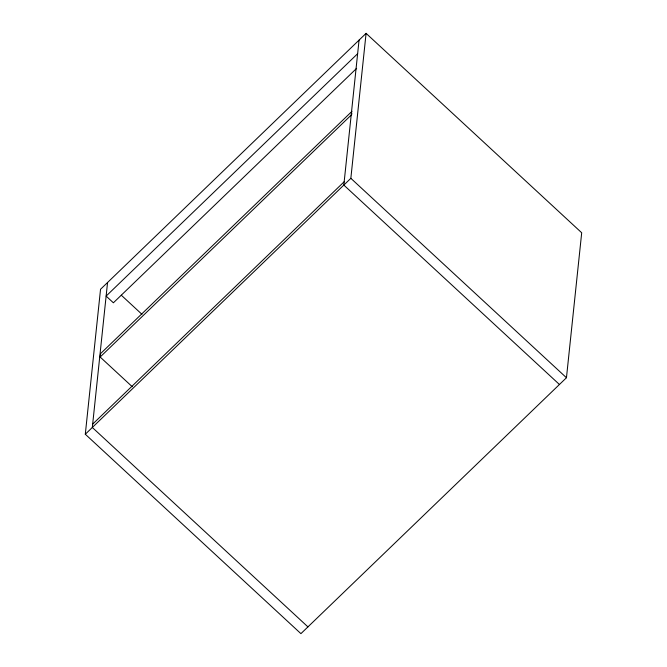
<?xml version="1.0" encoding="UTF-8"?>
<svg xmlns="http://www.w3.org/2000/svg" width="667" height="667" viewBox="0 0 667 667"><rect width="100%" height="100%" fill="white"/><g stroke="black" fill="none" stroke-linecap="round" stroke-linejoin="round"><path stroke-width="1" d="M85.301 434.234L100.542 289.27L366.083 33.35L581.699 232.766L566.458 377.73L300.917 633.65L85.301 434.234L350.842 178.322L366.083 33.35M107.554 282.5L92.321 427.472L307.937 626.888M132.266 386.727L100.15 357.028L100.509 353.677L352.018 111.281M359.063 40.112L343.83 185.084L559.446 384.5M351.834 112.956L351.659 114.641L100.15 357.028M357.637 53.702L106.128 296.09L113.382 302.801L356.653 68.351M92.671 424.12L344.18 181.732M350.842 178.322L566.458 377.73M121.319 295.231L141.963 314.324"/></g></svg>
